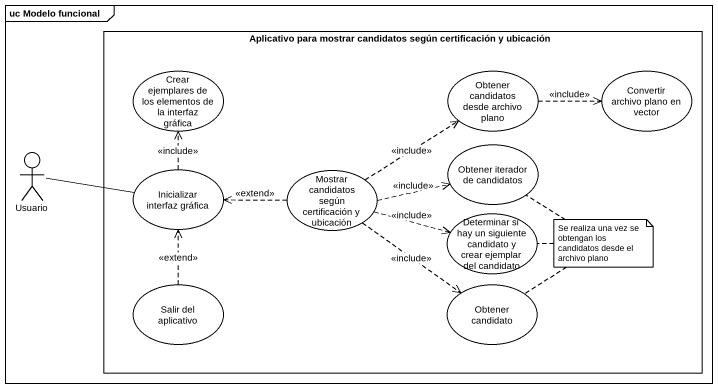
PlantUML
@startuml
mainframe uc Modelo funcional
rectangle "Aplicativo para mostrar candidatos según certificación y ubicación" as Aplicativo_para_mostrar {
  usecase "Crear ejemplares de los elementos de la interfaz gráfica" as Crear_ejemplares_de_los
  usecase "Obtener candidatos desde archivo plano" as Obtener_candidatos_desde
  usecase "Convertir archivo plano en vector" as Convertir_archivo_plano_en
  usecase "Obtener iterador de candidatos" as Obtener_iterador_de
  usecase "Inicializar interfaz gráfica" as Inicializar_interfaz_gráfica
  usecase "Mostrar candidatos según certificación y ubicación" as Mostrar_candidatos_según
  usecase "Determinar si hay un siguiente candidato y crear ejemplar del candidato" as Determinar_si_hay_un
  usecase "Salir del aplicativo" as Salir_del_aplicativo
  usecase "Obtener candidato" as Obtener_candidato
}
actor Usuario
Obtener_candidatos_desde .right.> Convertir_archivo_plano_en : <<include>>
Usuario -right- Inicializar_interfaz_gráfica
Inicializar_interfaz_gráfica .up.> Crear_ejemplares_de_los : <<include>>
Mostrar_candidatos_según .up.> Obtener_candidatos_desde : <<include>>
Mostrar_candidatos_según .right.> Obtener_iterador_de : <<include>>
Mostrar_candidatos_según .left.> Inicializar_interfaz_gráfica : <<extend>>
Mostrar_candidatos_según .right.> Determinar_si_hay_un : <<include>>
Mostrar_candidatos_según ..> Obtener_candidato : <<include>>
Salir_del_aplicativo .up.> Inicializar_interfaz_gráfica : <<extend>>
note as N1
  Se realiza una vez se obtengan los candidatos desde el archivo plano
end note
N1 .. Obtener_iterador_de
N1 .. Determinar_si_hay_un
N1 .. Obtener_candidato
@enduml
